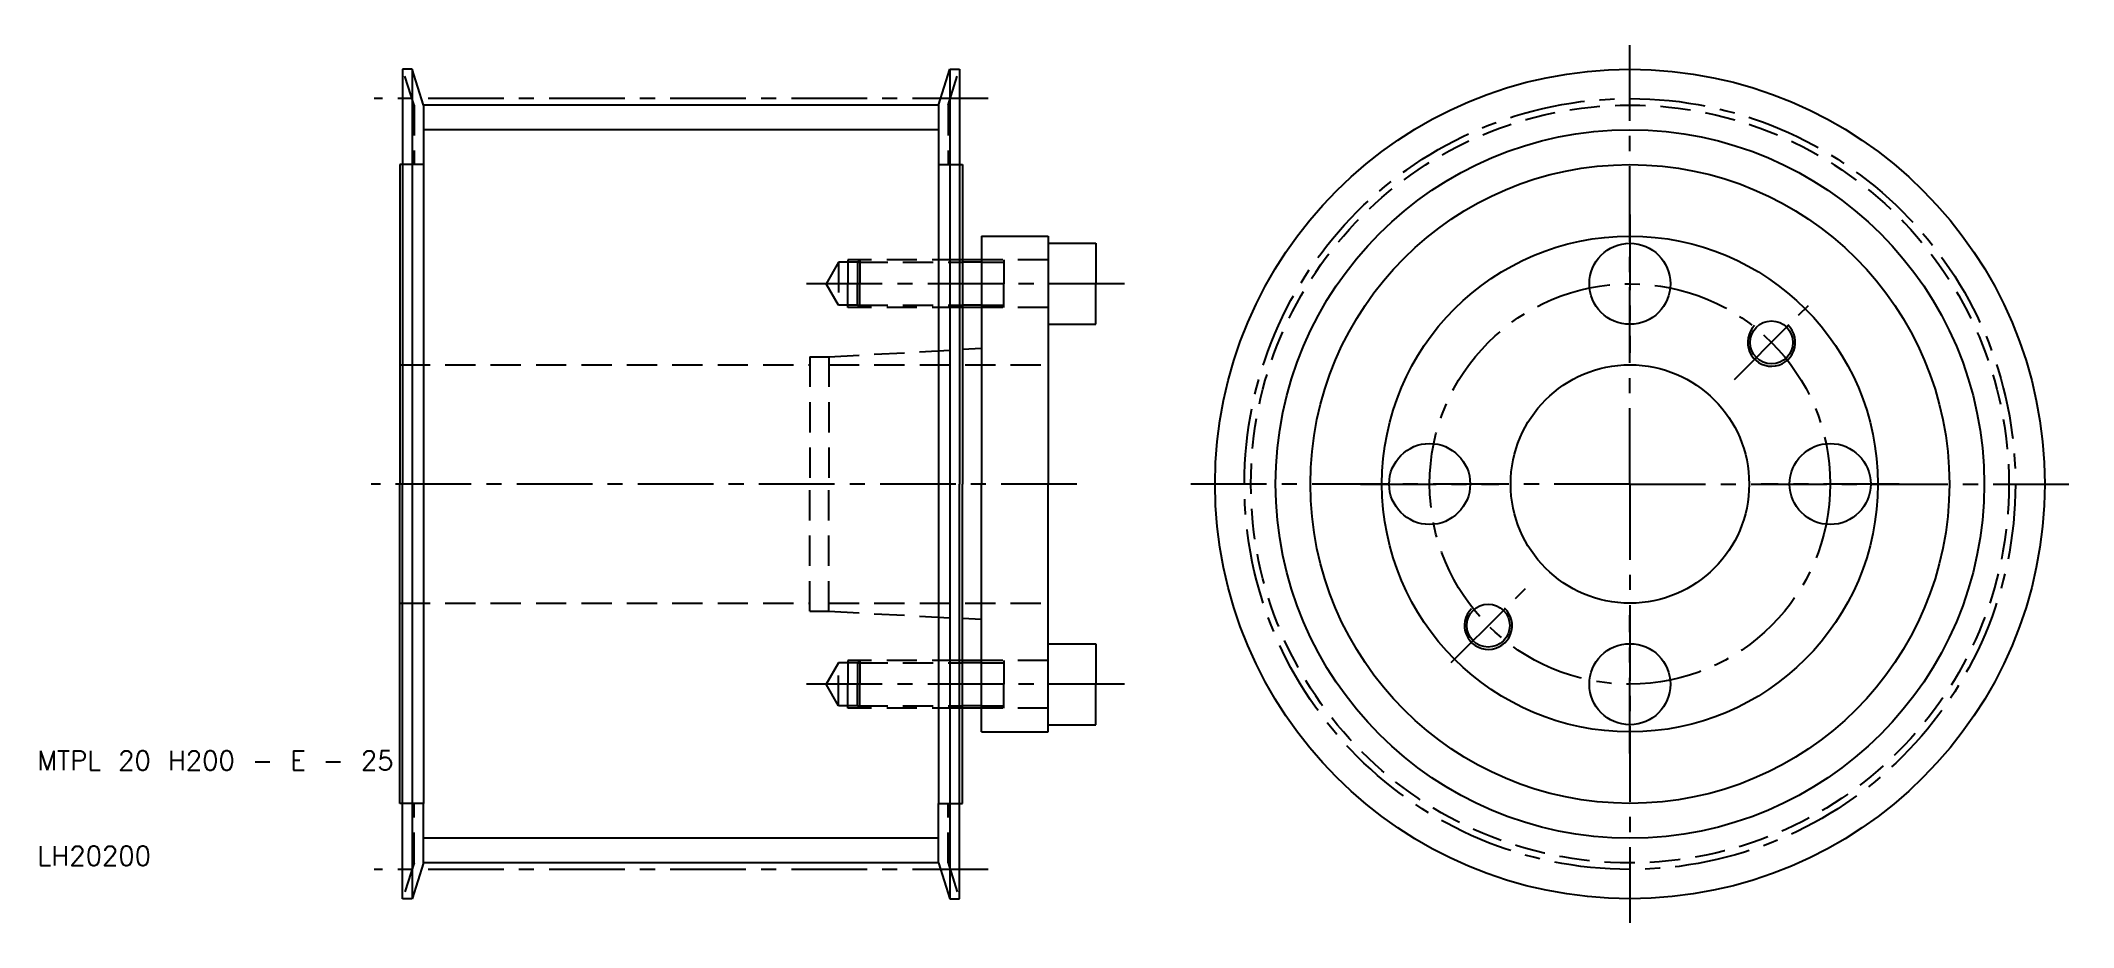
# Model space of a CAD drawing. Extents: x 10 to 223, y 4 to 96.
import ezdxf

# ---------------------------------------------------------------- set-up
doc = ezdxf.new("R2010")
doc.units = 0
doc.header["$LTSCALE"] = 0.25
doc.linetypes.add('CENTER', pattern=[50.8, 31.75, -6.35, 6.35, -6.35])
doc.linetypes.add('DASHED', pattern=[19.05, 12.7, -6.35])
doc.layers.get('0').update_dxf_attribs({"linetype": 'CONTINUOUS'})
doc.layers.add('CENTER', color=1, linetype='CENTER')
doc.styles.get("Standard").update_dxf_attribs({"font": 'txt.shx'})

msp = doc.modelspace()

# ---------------------------------------------------------------- linework, layer by layer
at = {"color": 3, "linetype": 'DASHED'}
for p, q in [((49.5, 89.74), (48.3, 93.5)), ((105.5, 89.74), (106.7, 93.5)), ((49.5, 89.74), (49.5, 83.5)), ((105.5, 89.74), (105.5, 83.5)), ((50.5, 83.5), (48.3, 83.5)), ((104.5, 83.5), (106.7, 83.5)), ((94, 73.25), (92.700962, 71)), ((96, 73.25), (94, 73.25)), ((94, 73.25), (94, 68.75)), ((96.25, 73.5), (95, 73.5)), ((95, 73.5), (95, 71)), ((96.25, 73.5), (96, 73.25)), ((96, 73.25), (107, 73.25)), ((96, 73.25), (96, 71)), ((107, 73.5), (96.25, 73.5)), ((96.25, 73.5), (96.25, 71)), ((116, 73.5), (109, 73.5)), ((109, 73.25), (111.333333, 73.25)), ((111.333333, 73.5), (111.333333, 71)), ((94, 68.75), (92.700962, 71)), ((95, 68.5), (95, 71)), ((96, 68.75), (96, 71)), ((96.25, 68.5), (96.25, 71)), ((111.333333, 68.5), (111.333333, 71)), ((96, 68.75), (94, 68.75)), ((96.25, 68.5), (95, 68.5)), ((96, 68.75), (107, 68.75)), ((96.25, 68.5), (96, 68.75)), ((107, 68.5), (96.25, 68.5)), ((109, 68.75), (111.333333, 68.75)), ((116, 68.5), (109, 68.5)), ((93, 63.35), (107, 64.09375)), ((48, 62.5), (91, 62.5)), ((91, 63.35), (91, 50)), ((91, 63.35), (93, 63.35)), ((93, 63.35), (93, 50)), ((93, 62.5), (116, 62.5)), ((91, 36.65), (91, 50)), ((93, 36.65), (93, 50)), ((48, 37.5), (91, 37.5)), ((91, 36.65), (93, 36.65)), ((93, 37.5), (116, 37.5)), ((93, 36.65), (107, 35.90625)), ((94, 31.25), (92.700962, 29)), ((96, 31.25), (94, 31.25)), ((94, 26.75), (94, 31.25)), ((96.25, 31.5), (95, 31.5)), ((95, 31.5), (95, 29)), ((96.25, 31.5), (96, 31.25)), ((96, 31.25), (107, 31.25)), ((96, 31.25), (96, 29)), ((107, 31.5), (96.25, 31.5)), ((96.25, 31.5), (96.25, 29)), ((116, 31.5), (109, 31.5)), ((109, 31.25), (111.333333, 31.25)), ((111.333333, 31.5), (111.333333, 29)), ((94, 26.75), (92.700962, 29)), ((95, 26.5), (95, 29)), ((96, 26.75), (96, 29)), ((96.25, 26.5), (96.25, 29)), ((111.333333, 26.5), (111.333333, 29)), ((96, 26.75), (94, 26.75)), ((96.25, 26.5), (95, 26.5)), ((96, 26.75), (107, 26.75)), ((96.25, 26.5), (96, 26.75)), ((107, 26.5), (96.25, 26.5)), ((109, 26.75), (111.333333, 26.75)), ((116, 26.5), (109, 26.5)), ((50.5, 16.5), (48.3, 16.5)), ((49.5, 10.26), (49.5, 16.5)), ((104.5, 16.5), (106.7, 16.5)), ((105.5, 10.26), (105.5, 16.5)), ((49.5, 10.26), (48.3, 6.5)), ((105.5, 10.26), (106.7, 6.5))]:
    msp.add_line(p, q, dxfattribs=at)
for p, q in [((48.3, 93.5), (48.3, 83.5)), ((49.3, 93.5), (48.3, 93.5)), ((49.3, 93.5), (49.3, 6.5)), ((50.5, 89.74), (49.3, 93.5)), ((104.5, 89.74), (105.7, 93.5)), ((105.7, 93.5), (105.7, 6.5)), ((105.7, 93.5), (106.7, 93.5)), ((106.7, 93.5), (106.7, 83.5)), ((104.5, 89.74), (50.5, 89.74)), ((50.5, 89.74), (50.5, 83.5)), ((104.5, 89.74), (104.5, 83.5)), ((48, 83.5), (48, 50)), ((48.3, 83.5), (48, 83.5)), ((48.3, 83.5), (48.3, 50)), ((50.5, 83.5), (50.5, 16.5)), ((104.5, 83.5), (104.5, 16.5)), ((106.7, 83.5), (106.7, 50)), ((106.7, 83.5), (107, 83.5)), ((107, 83.5), (107, 73.5)), ((109, 76), (116, 76)), ((109, 76), (109, 73.5)), ((116, 76), (116, 75.25)), ((116, 75.25), (116, 66.75)), ((116, 75.25), (121, 75.25)), ((121, 75.25), (121, 71)), ((107, 73.5), (107, 68.5)), ((109, 73.5), (107, 73.5)), ((109, 73.5), (109, 68.5)), ((121, 66.75), (121, 71)), ((107, 68.5), (107, 64.09375)), ((109, 68.5), (107, 68.5)), ((109, 68.5), (109, 64.2)), ((116, 66.75), (116, 50)), ((116, 66.75), (121, 66.75)), ((109, 64.2), (107, 64.09375)), ((107, 64.09375), (107, 50)), ((109, 64.2), (109, 50)), ((48, 16.5), (48, 50)), ((48.3, 16.5), (48.3, 50)), ((106.7, 16.5), (106.7, 50)), ((107, 35.90625), (107, 50)), ((109, 35.8), (109, 50)), ((116, 33.25), (116, 50)), ((107, 31.5), (107, 35.90625)), ((109, 35.8), (107, 35.90625)), ((109, 31.5), (109, 35.8)), ((116, 24.75), (116, 33.25)), ((116, 33.25), (121, 33.25)), ((121, 33.25), (121, 29)), ((107, 26.5), (107, 31.5)), ((109, 31.5), (107, 31.5)), ((109, 26.5), (109, 31.5)), ((121, 24.75), (121, 29)), ((107, 16.5), (107, 26.5)), ((109, 26.5), (107, 26.5)), ((109, 24), (109, 26.5)), ((109, 24), (116, 24)), ((116, 24.75), (121, 24.75)), ((116, 24), (116, 24.75)), ((48.3, 16.5), (48, 16.5)), ((48.3, 6.5), (48.3, 16.5)), ((50.5, 10.26), (50.5, 16.5)), ((104.5, 10.26), (104.5, 16.5)), ((106.7, 6.5), (106.7, 16.5)), ((106.7, 16.5), (107, 16.5)), ((50.5, 10.26), (49.3, 6.5)), ((104.5, 10.26), (50.5, 10.26)), ((104.5, 10.26), (105.7, 6.5)), ((49.3, 6.5), (48.3, 6.5)), ((105.7, 6.5), (106.7, 6.5))]:
    msp.add_line(p, q)
at = {"color": 3}
for p, q in [((104.5, 87.15), (50.5, 87.15)), ((109, 73.25), (107, 73.25)), ((109, 68.75), (107, 68.75)), ((109, 31.25), (107, 31.25)), ((109, 26.75), (107, 26.75)), ((104.5, 12.85), (50.5, 12.85))]:
    msp.add_line(p, q, dxfattribs=at)
for centre, radius in [((177, 50), 43.5), ((177, 50), 33.5), ((177, 50), 26), ((177, 50), 26), ((177, 71), 4.25), ((191.849242, 64.849242), 2.25), ((177, 50), 12.5), ((156, 50), 4.25), ((198, 50), 4.25), ((162.150758, 35.150758), 2.25), ((177, 29), 4.25)]:
    msp.add_circle(centre, radius)
at = {"color": 3, "linetype": 'DASHED'}
msp.add_circle((177, 50), 39.74, dxfattribs=at)
at = {"color": 3}
msp.add_circle((177, 50), 37.15, dxfattribs=at)
for centre in [(191.849242, 64.849242), (162.150758, 35.150758)]:
    msp.add_arc(centre, 2.5, 135, 47, dxfattribs=at)
at = {"layer": 'CENTER', "color": 1, "linetype": 'CENTER'}
for p, q in [((177, 50), (177, 96.5)), ((109.7, 90.425), (45.3, 90.425)), ((177, 78.25), (177, 63.75)), ((124, 71), (89.700962, 71)), ((187.960155, 60.960155), (195.73833, 68.73833)), ((119, 50), (45, 50)), ((177, 50), (130.5, 50)), ((148.75, 50), (163.25, 50)), ((177, 50), (223.5, 50)), ((177, 50), (177, 3.5)), ((205.25, 50), (190.75, 50)), ((158.26167, 31.26167), (166.039845, 39.039845)), ((177, 21.75), (177, 36.25)), ((124, 29), (89.700962, 29)), ((109.7, 9.575), (45.3, 9.575))]:
    msp.add_line(p, q, dxfattribs=at)
for radius in [40.425, 21]:
    msp.add_circle((177, 50), radius, dxfattribs=at)

# ---------------------------------------------------------------- texts
for s, p in [('MTPL 20 H200 - E - 25', (10, 20)), ('LH20200', (10, 10))]:
    msp.add_text(s, height=2).set_placement(p)

doc.saveas('drawing.dxf')
